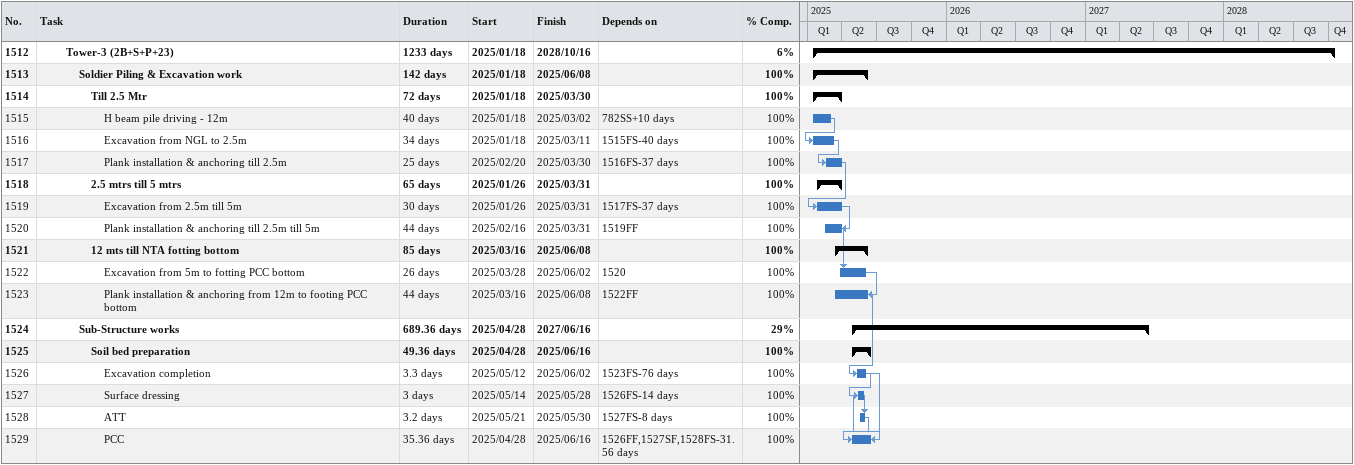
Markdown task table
| ID | Level | Task | Duration | Start | Finish | Predecessors | % complete |
|---|---|---|---|---|---|---|---|
| 1512 | 3 | **Tower-3 (2B+S+P+23)** | 1233d | 2025-01-18 | 2028-10-16 |  | 6 |
| 1513 | 4 | **Soldier Piling & Excavation work** | 142d | 2025-01-18 | 2025-06-08 |  | 100 |
| 1514 | 5 | **Till 2.5 Mtr** | 72d | 2025-01-18 | 2025-03-30 |  | 100 |
| 1515 | 6 | H beam pile driving - 12m | 40d | 2025-01-18 | 2025-03-02 | 782SS+10d | 100 |
| 1516 | 6 | Excavation from NGL to 2.5m | 34d | 2025-01-18 | 2025-03-11 | 1515FS-40d | 100 |
| 1517 | 6 | Plank installation & anchoring till 2.5m | 25d | 2025-02-20 | 2025-03-30 | 1516FS-37d | 100 |
| 1518 | 5 | **2.5 mtrs till 5 mtrs** | 65d | 2025-01-26 | 2025-03-31 |  | 100 |
| 1519 | 6 | Excavation from 2.5m till 5m | 30d | 2025-01-26 | 2025-03-31 | 1517FS-37d | 100 |
| 1520 | 6 | Plank installation & anchoring till 2.5m till 5m | 44d | 2025-02-16 | 2025-03-31 | 1519FF | 100 |
| 1521 | 5 | **12 mts till NTA fotting bottom** | 85d | 2025-03-16 | 2025-06-08 |  | 100 |
| 1522 | 6 | Excavation from 5m to fotting PCC bottom | 26d | 2025-03-28 | 2025-06-02 | 1520 | 100 |
| 1523 | 6 | Plank installation & anchoring from 12m to footing PCC bottom | 44d | 2025-03-16 | 2025-06-08 | 1522FF | 100 |
| 1524 | 4 | **Sub-Structure works** | 689.36d | 2025-04-28 | 2027-06-16 |  | 29 |
| 1525 | 5 | **Soil bed preparation** | 49.36d | 2025-04-28 | 2025-06-16 |  | 100 |
| 1526 | 6 | Excavation completion | 3.3d | 2025-05-12 | 2025-06-02 | 1523FS-76d | 100 |
| 1527 | 6 | Surface dressing | 3d | 2025-05-14 | 2025-05-28 | 1526FS-14d | 100 |
| 1528 | 6 | ATT | 3.2d | 2025-05-21 | 2025-05-30 | 1527FS-8d | 100 |
| 1529 | 6 | PCC | 35.36d | 2025-04-28 | 2025-06-16 | 1526FF, 1527SF, 1528FS-31.56d | 100 |
